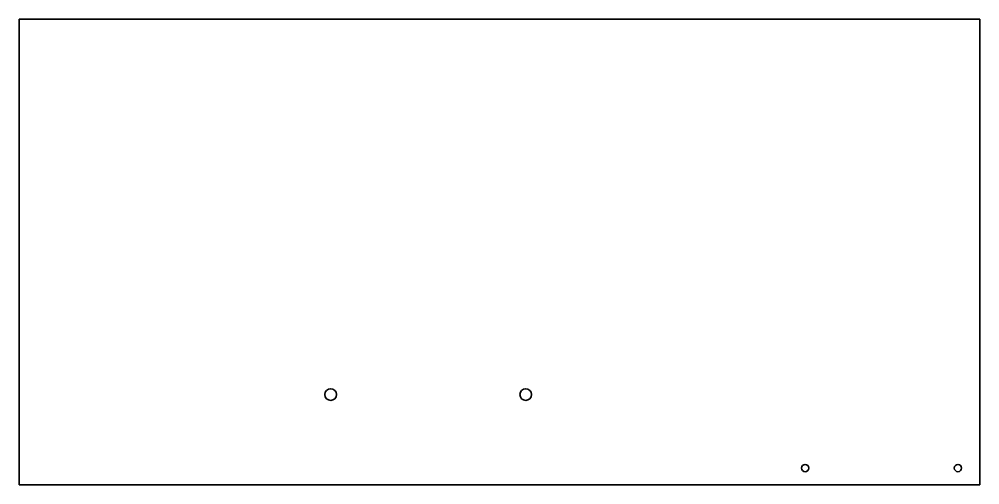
# Model space of a CAD drawing. Header units: inches. Extents: x 0 to 660, y 0 to 320.
import ezdxf

# ---------------------------------------------------------------- set-up
doc = ezdxf.new("R2010")
doc.units = ezdxf.units.IN
doc.header["$MEASUREMENT"] = 0
doc.layers.add('SIMUMAK Visible (ISO)', color=7, linetype='Continuous', lineweight=35)

# ---------------------------------------------------------------- blocks, each defined once
blk = doc.blocks.new('AMB-04-TASALP01_Sheet_7_AMB-04-TASALP01')
at = {"layer": 'SIMUMAK Visible (ISO)'}
for p, q in [((-330, 160), (330, 160)), ((-330, -160), (-330, 160)), ((330, 160), (330, -160)), ((330, -160), (-330, -160))]:
    blk.add_line(p, q, dxfattribs=at)
for centre, radius in [((-116, -98), 4), ((18, -98), 4), ((210, -148.5), 2.5), ((315, -148.5), 2.5)]:
    blk.add_circle(centre, radius, dxfattribs=at)

msp = doc.modelspace()

# ---------------------------------------------------------------- block references
msp.add_blockref('AMB-04-TASALP01_Sheet_7_AMB-04-TASALP01', (330, 160))

doc.saveas('drawing.dxf')
